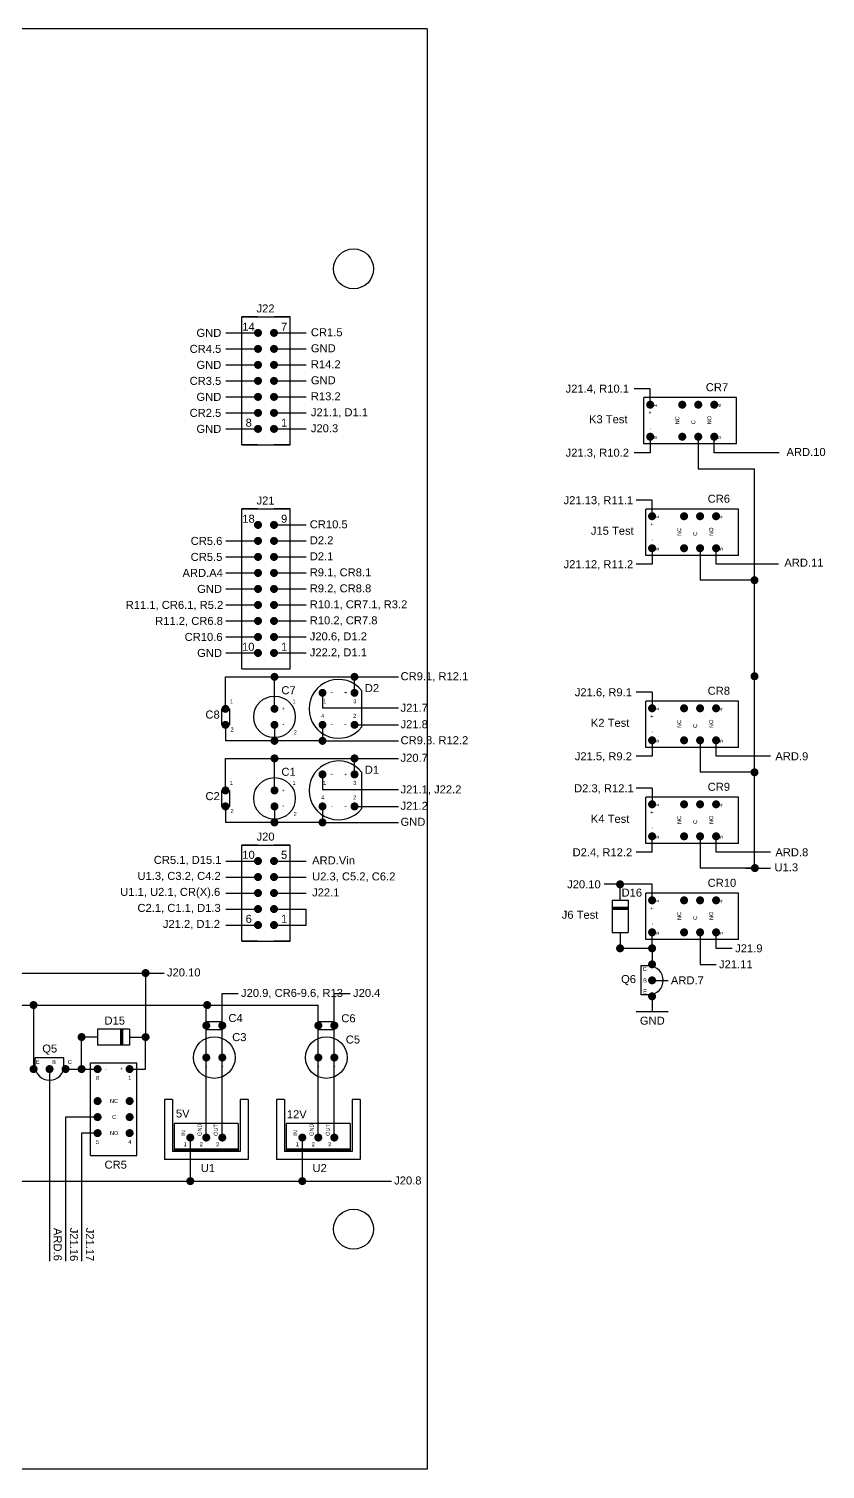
# Model space of a CAD drawing. Header units: inches. Extents: x -18.3 to 24, y 0 to 25.3.
# Drawn here: x -2.03 to 2.94, y 16.28 to 25.28 of the extents above; entities that cross this region are included whole.
import ezdxf

# ---------------------------------------------------------------- set-up
doc = ezdxf.new("R2010")
doc.units = ezdxf.units.IN
doc.header["$MEASUREMENT"] = 0
for name, color, linetype in [('Components', 2, 'Continuous'), ('PCB Outline', 4, 'Continuous'), ('Traces', 3, 'Continuous')]:
    doc.layers.add(name, color=color, linetype=linetype)
doc.styles.add('Notes', font='arial.ttf')
doc.styles.get("Standard").update_dxf_attribs({"font": 'arial.ttf'})

msp = doc.modelspace()

# ---------------------------------------------------------------- linework, layer by layer
for p, q in [((-0.6, 23.4778), (-0.7, 23.4778)), ((-0.8282, 21.0287), (-0.7782, 21.0287)), ((-0.8282, 20.9287), (-0.7782, 20.9287)), ((-0.8282, 20.519), (-0.7782, 20.519)), ((-0.8282, 20.419), (-0.7782, 20.419)), ((-0.9231, 19.0248), (-0.9231, 19.0748)), ((-0.8231, 19.0248), (-0.8231, 19.0748)), ((-0.2231, 19.0248), (-0.2231, 19.0748)), ((-0.1231, 19.0248), (-0.1231, 19.0748))]:
    msp.add_line(p, q)
at = {"const_width": 0.025}
for points in [[(-0.2094, 21.1287, 1), (-0.1844, 21.1287, 1)], [(-0.0094, 21.1287, 1), (0.0156, 21.1287, 1)], [(-0.8157, 21.0287, 1), (-0.7907, 21.0287, 1)], [(-0.5094, 21.0287, 1), (-0.4844, 21.0287, 1)], [(-0.8157, 20.9287, 1), (-0.7907, 20.9287, 1)], [(-0.5094, 20.9287, 1), (-0.4844, 20.9287, 1)], [(-0.2094, 20.9287, 1), (-0.1844, 20.9287, 1)], [(-0.0094, 20.9287, 1), (0.0156, 20.9287, 1)], [(-0.2094, 20.619, 1), (-0.1844, 20.619, 1)], [(-0.0094, 20.619, 1), (0.0156, 20.619, 1)], [(-0.8157, 20.519, 1), (-0.7907, 20.519, 1)], [(-0.5094, 20.519, 1), (-0.4844, 20.519, 1)], [(-0.8157, 20.419, 1), (-0.7907, 20.419, 1)], [(-0.5094, 20.419, 1), (-0.4844, 20.419, 1)], [(-0.2094, 20.419, 1), (-0.1844, 20.419, 1)], [(-0.0094, 20.419, 1), (0.0156, 20.419, 1)], [(-0.9231, 19.0373, 1), (-0.9231, 19.0623, 1)], [(-0.8231, 19.0373, 1), (-0.8231, 19.0623, 1)], [(-0.2231, 19.0373, 1), (-0.2231, 19.0623, 1)], [(-0.1231, 19.0373, 1), (-0.1231, 19.0623, 1)], [(-0.9231, 18.8623, 1), (-0.9231, 18.8373, 1)], [(-0.8231, 18.8623, 1), (-0.8231, 18.8373, 1)], [(-0.2231, 18.8623, 1), (-0.2231, 18.8373, 1)], [(-0.1231, 18.8623, 1), (-0.1231, 18.8373, 1)], [(-1.0106, 18.3498, 1), (-1.0356, 18.3498, 1)], [(-0.9106, 18.3498, 1), (-0.9356, 18.3498, 1)], [(-0.8106, 18.3498, 1), (-0.8356, 18.3498, 1)], [(-0.3106, 18.3498, 1), (-0.3356, 18.3498, 1)], [(-0.2106, 18.3498, 1), (-0.2356, 18.3498, 1)], [(-0.1106, 18.3498, 1), (-0.1356, 18.3498, 1)]]:
    msp.add_lwpolyline(points, format="xyb", close=True, dxfattribs=at)
at = {"layer": 'Components'}
for p, q in [((-0.7, 22.6778), (-0.7, 23.4778)), ((-0.7, 23.4778), (-0.4, 23.4778)), ((-0.4, 23.4778), (-0.5, 23.4778)), ((-0.4, 22.6778), (-0.4, 23.4778)), ((2.391, 22.974), (1.811, 22.974)), ((1.811, 22.684), (1.811, 22.974)), ((2.391, 22.684), (2.391, 22.974)), ((2.391, 22.684), (1.811, 22.684)), ((-0.6, 22.6778), (-0.7, 22.6778)), ((-0.7, 22.6778), (-0.4, 22.6778)), ((-0.4, 22.6778), (-0.5, 22.6778)), ((-0.6, 22.2778), (-0.7, 22.2778)), ((-0.7, 21.2778), (-0.7, 22.2778)), ((-0.7, 22.2778), (-0.4, 22.2778)), ((-0.4, 22.2778), (-0.5, 22.2778)), ((-0.4, 21.2778), (-0.4, 22.2778)), ((2.4025, 22.2772), (1.8225, 22.2772)), ((1.8225, 21.9872), (1.8225, 22.2772)), ((2.4025, 21.9872), (2.4025, 22.2772)), ((2.4025, 21.9872), (1.8225, 21.9872)), ((2.5025, 21.3872), (2.5025, 21.6772)), ((-0.7, 21.2778), (-0.4, 21.2778)), ((0.0491, 20.9168), (0.0491, 21.1407)), ((2.4025, 21.0772), (1.8225, 21.0772)), ((1.8225, 20.7872), (1.8225, 21.0772)), ((2.4025, 20.7872), (2.4025, 21.0772)), ((-0.8282, 21.0287), (-0.8282, 20.9287)), ((-0.7782, 21.0287), (-0.7782, 20.9287)), ((2.4025, 20.7872), (1.8225, 20.7872)), ((0.0491, 20.407), (0.0491, 20.631)), ((-0.8282, 20.519), (-0.8282, 20.419)), ((-0.7782, 20.519), (-0.7782, 20.419)), ((2.4025, 20.4772), (1.8225, 20.4772)), ((1.8225, 20.1872), (1.8225, 20.4772)), ((2.4025, 20.1872), (2.4025, 20.4772)), ((-0.6, 20.1778), (-0.7, 20.1778)), ((-0.7, 19.5778), (-0.7, 20.1778)), ((-0.7, 20.1778), (-0.4, 20.1778)), ((-0.4, 20.1778), (-0.5, 20.1778)), ((-0.4, 19.5778), (-0.4, 20.1778)), ((2.4025, 20.1872), (1.8225, 20.1872)), ((1.6625, 19.8322), (1.6625, 19.9322)), ((1.6125, 19.8322), (1.6125, 19.6322)), ((1.6125, 19.8322), (1.7125, 19.8322)), ((1.7125, 19.8322), (1.7125, 19.6322)), ((2.4025, 19.8772), (1.8225, 19.8772)), ((1.8225, 19.5872), (1.8225, 19.8772)), ((2.4025, 19.5872), (2.4025, 19.8772)), ((1.6125, 19.6322), (1.7125, 19.6322)), ((1.6625, 19.6322), (1.6625, 19.5322)), ((-0.6, 19.5778), (-0.7, 19.5778)), ((-0.7, 19.5778), (-0.4, 19.5778)), ((-0.4, 19.5778), (-0.5, 19.5778)), ((2.4025, 19.5872), (1.8225, 19.5872)), ((1.7925, 19.4222), (1.7925, 19.2422)), ((1.8425, 19.4222), (1.7925, 19.4222)), ((1.8425, 19.2422), (1.7925, 19.2422)), ((-1.4024, 19.0278), (-1.6024, 19.0278)), ((-1.6024, 19.0278), (-1.6024, 18.9278)), ((-1.4024, 19.0278), (-1.4024, 18.9278)), ((-0.9231, 19.0748), (-0.8231, 19.0748)), ((-0.9231, 19.0248), (-0.8231, 19.0248)), ((-0.2231, 19.0748), (-0.1231, 19.0748)), ((-0.2231, 19.0248), (-0.1231, 19.0248)), ((-1.6024, 18.9778), (-1.7024, 18.9778)), ((-1.4024, 18.9278), (-1.6024, 18.9278)), ((-1.4024, 18.9778), (-1.3024, 18.9778)), ((-1.8124, 18.8478), (-1.9924, 18.8478)), ((-1.9924, 18.7978), (-1.9924, 18.8478)), ((-1.8124, 18.7978), (-1.8124, 18.8478)), ((-1.6474, 18.2378), (-1.6474, 18.8178)), ((-1.6474, 18.8178), (-1.3574, 18.8178)), ((-1.3574, 18.2378), (-1.3574, 18.8178)), ((-1.1851, 18.5868), (-1.1851, 18.2118)), ((-1.1351, 18.5868), (-1.1851, 18.5868)), ((-1.1351, 18.5868), (-1.1351, 18.2618)), ((-0.7111, 18.5868), (-0.7111, 18.2618)), ((-0.6611, 18.5868), (-0.7111, 18.5868)), ((-0.6611, 18.5868), (-0.6611, 18.2118)), ((-0.4851, 18.5868), (-0.4851, 18.2118)), ((-0.4351, 18.5868), (-0.4851, 18.5868)), ((-0.4351, 18.5868), (-0.4351, 18.2618)), ((-0.0111, 18.5868), (-0.0111, 18.2618)), ((0.0389, 18.5868), (-0.0111, 18.5868)), ((0.0389, 18.5868), (0.0389, 18.2118)), ((-0.7231, 18.4378), (-1.1231, 18.4378)), ((-1.1231, 18.4378), (-1.1231, 18.2618)), ((-0.7231, 18.4378), (-0.7231, 18.2618)), ((-0.0231, 18.4378), (-0.4231, 18.4378)), ((-0.4231, 18.4378), (-0.4231, 18.2618)), ((-0.0231, 18.4378), (-0.0231, 18.2618)), ((-1.6474, 18.2378), (-1.3574, 18.2378)), ((-0.6611, 18.2118), (-1.1851, 18.2118)), ((-0.7111, 18.2618), (-1.1351, 18.2618)), ((-0.7231, 18.2618), (-1.1231, 18.2618)), ((0.0389, 18.2118), (-0.4851, 18.2118)), ((-0.0111, 18.2618), (-0.4351, 18.2618)), ((-0.0231, 18.2618), (-0.4231, 18.2618))]:
    msp.add_line(p, q, dxfattribs=at)
at = {"layer": 'Components', "const_width": 0.025}
for points in [[(-0.5875, 23.3778, 1), (-0.6125, 23.3778, 1)], [(-0.4875, 23.3778, 1), (-0.5125, 23.3778, 1)], [(-0.5875, 23.2778, 1), (-0.6125, 23.2778, 1)], [(-0.4875, 23.2778, 1), (-0.5125, 23.2778, 1)], [(-0.5875, 23.1778, 1), (-0.6125, 23.1778, 1)], [(-0.4875, 23.1778, 1), (-0.5125, 23.1778, 1)], [(-0.5875, 23.0778, 1), (-0.6125, 23.0778, 1)], [(-0.4875, 23.0778, 1), (-0.5125, 23.0778, 1)], [(-0.5875, 22.9778, 1), (-0.6125, 22.9778, 1)], [(-0.4875, 22.9778, 1), (-0.5125, 22.9778, 1)], [(1.851, 22.9165, 1), (1.851, 22.9415, 1)], [(2.051, 22.9165, 1), (2.051, 22.9415, 1)], [(2.151, 22.9165, 1), (2.151, 22.9415, 1)], [(2.251, 22.9165, 1), (2.251, 22.9415, 1)], [(-0.5875, 22.8778, 1), (-0.6125, 22.8778, 1)], [(-0.4875, 22.8778, 1), (-0.5125, 22.8778, 1)], [(-0.5875, 22.7778, 1), (-0.6125, 22.7778, 1)], [(-0.4875, 22.7778, 1), (-0.5125, 22.7778, 1)], [(1.851, 22.7165, 1), (1.851, 22.7415, 1)], [(2.051, 22.7165, 1), (2.051, 22.7415, 1)], [(2.151, 22.7165, 1), (2.151, 22.7415, 1)], [(2.251, 22.7165, 1), (2.251, 22.7415, 1)], [(1.8625, 22.2197, 1), (1.8625, 22.2447, 1)], [(2.0625, 22.2197, 1), (2.0625, 22.2447, 1)], [(2.1625, 22.2197, 1), (2.1625, 22.2447, 1)], [(2.2625, 22.2197, 1), (2.2625, 22.2447, 1)], [(-0.5875, 22.1778, 1), (-0.6125, 22.1778, 1)], [(-0.4875, 22.1778, 1), (-0.5125, 22.1778, 1)], [(-0.5875, 22.0778, 1), (-0.6125, 22.0778, 1)], [(-0.4875, 22.0778, 1), (-0.5125, 22.0778, 1)], [(1.8625, 22.0197, 1), (1.8625, 22.0447, 1)], [(2.0625, 22.0197, 1), (2.0625, 22.0447, 1)], [(2.1625, 22.0197, 1), (2.1625, 22.0447, 1)], [(2.2625, 22.0197, 1), (2.2625, 22.0447, 1)], [(-0.5875, 21.9778, 1), (-0.6125, 21.9778, 1)], [(-0.4875, 21.9778, 1), (-0.5125, 21.9778, 1)], [(-0.5875, 21.8778, 1), (-0.6125, 21.8778, 1)], [(-0.4875, 21.8778, 1), (-0.5125, 21.8778, 1)], [(-0.5875, 21.7778, 1), (-0.6125, 21.7778, 1)], [(-0.4875, 21.7778, 1), (-0.5125, 21.7778, 1)], [(-0.5875, 21.6778, 1), (-0.6125, 21.6778, 1)], [(-0.4875, 21.6778, 1), (-0.5125, 21.6778, 1)], [(-0.5875, 21.5778, 1), (-0.6125, 21.5778, 1)], [(-0.4875, 21.5778, 1), (-0.5125, 21.5778, 1)], [(-0.5875, 21.4778, 1), (-0.6125, 21.4778, 1)], [(-0.4875, 21.4778, 1), (-0.5125, 21.4778, 1)], [(-0.5875, 21.3778, 1), (-0.6125, 21.3778, 1)], [(-0.4875, 21.3778, 1), (-0.5125, 21.3778, 1)], [(1.8625, 21.0197, 1), (1.8625, 21.0447, 1)], [(2.0625, 21.0197, 1), (2.0625, 21.0447, 1)], [(2.1625, 21.0197, 1), (2.1625, 21.0447, 1)], [(2.2625, 21.0197, 1), (2.2625, 21.0447, 1)], [(1.8625, 20.8197, 1), (1.8625, 20.8447, 1)], [(2.0625, 20.8197, 1), (2.0625, 20.8447, 1)], [(2.1625, 20.8197, 1), (2.1625, 20.8447, 1)], [(2.2625, 20.8197, 1), (2.2625, 20.8447, 1)], [(1.8625, 20.4197, 1), (1.8625, 20.4447, 1)], [(2.0625, 20.4197, 1), (2.0625, 20.4447, 1)], [(2.1625, 20.4197, 1), (2.1625, 20.4447, 1)], [(2.2625, 20.4197, 1), (2.2625, 20.4447, 1)], [(1.8625, 20.2197, 1), (1.8625, 20.2447, 1)], [(2.0625, 20.2197, 1), (2.0625, 20.2447, 1)], [(2.1625, 20.2197, 1), (2.1625, 20.2447, 1)], [(2.2625, 20.2197, 1), (2.2625, 20.2447, 1)], [(-0.5875, 20.0778, 1), (-0.6125, 20.0778, 1)], [(-0.4875, 20.0778, 1), (-0.5125, 20.0778, 1)], [(-0.5875, 19.9778, 1), (-0.6125, 19.9778, 1)], [(-0.4875, 19.9778, 1), (-0.5125, 19.9778, 1)], [(-0.5875, 19.8778, 1), (-0.6125, 19.8778, 1)], [(-0.4875, 19.8778, 1), (-0.5125, 19.8778, 1)], [(1.65, 19.9322, 1), (1.675, 19.9322, 1)], [(-0.5875, 19.7778, 1), (-0.6125, 19.7778, 1)], [(-0.4875, 19.7778, 1), (-0.5125, 19.7778, 1)], [(1.8625, 19.8197, 1), (1.8625, 19.8447, 1)], [(2.0625, 19.8197, 1), (2.0625, 19.8447, 1)], [(2.1625, 19.8197, 1), (2.1625, 19.8447, 1)], [(2.2625, 19.8197, 1), (2.2625, 19.8447, 1)], [(-0.5875, 19.6778, 1), (-0.6125, 19.6778, 1)], [(-0.4875, 19.6778, 1), (-0.5125, 19.6778, 1)], [(1.8625, 19.6197, 1), (1.8625, 19.6447, 1)], [(2.0625, 19.6197, 1), (2.0625, 19.6447, 1)], [(2.1625, 19.6197, 1), (2.1625, 19.6447, 1)], [(2.2625, 19.6197, 1), (2.2625, 19.6447, 1)], [(1.65, 19.5322, 1), (1.675, 19.5322, 1)], [(1.8625, 19.4197, 1), (1.8625, 19.4447, 1)], [(1.8625, 19.3197, 1), (1.8625, 19.3447, 1)], [(1.8625, 19.2197, 1), (1.8625, 19.2447, 1)], [(-1.7024, 18.9903, 1), (-1.7024, 18.9653, 1)], [(-1.3024, 18.9903, 1), (-1.3024, 18.9653, 1)], [(-2.0149, 18.7778, 1), (-1.9899, 18.7778, 1)], [(-1.9149, 18.7778, 1), (-1.8899, 18.7778, 1)], [(-1.8149, 18.7778, 1), (-1.7899, 18.7778, 1)], [(-1.6149, 18.7778, 1), (-1.5899, 18.7778, 1)], [(-1.4149, 18.7778, 1), (-1.3899, 18.7778, 1)], [(-1.6149, 18.5778, 1), (-1.5899, 18.5778, 1)], [(-1.4149, 18.5778, 1), (-1.3899, 18.5778, 1)], [(-1.6149, 18.4778, 1), (-1.5899, 18.4778, 1)], [(-1.4149, 18.4778, 1), (-1.3899, 18.4778, 1)], [(-1.6149, 18.3778, 1), (-1.5899, 18.3778, 1)], [(-1.4149, 18.3778, 1), (-1.3899, 18.3778, 1)]]:
    msp.add_lwpolyline(points, format="xyb", close=True, dxfattribs=at)
at = {"layer": 'Components', "const_width": 0.02}
for points in [[(1.6125, 19.7822), (1.7125, 19.7822)], [(-1.4524, 19.0278), (-1.4524, 18.9278)], [(-0.7231, 18.2718), (-1.1231, 18.2718)], [(-0.0231, 18.2718), (-0.4231, 18.2718)]]:
    msp.add_lwpolyline(points, dxfattribs=at)
at = {"layer": 'Components'}
for centre in [(-0.4969, 20.9787), (-0.4969, 20.469), (-0.8731, 18.8498), (-0.1731, 18.8498)]:
    msp.add_circle(centre, 0.13, dxfattribs=at)
for centre, radius, start, end in [((-0.0969, 21.0287), 0.184, 37.48824, 322.51176), ((-0.0969, 20.519), 0.184, 37.48824, 322.51176), ((1.8425, 19.3322), 0.09, 270, 90), ((-1.9024, 18.7978), 0.09, 180, 0)]:
    msp.add_arc(centre, radius, start, end, dxfattribs=at)
at = {"layer": 'PCB Outline'}
for p, q in [((0.457, 25.2778), (-5.543, 25.2778)), ((0.457, 25.2778), (0.457, 16.2778)), ((0.457, 16.2778), (-2.843, 16.2778))]:
    msp.add_line(p, q, dxfattribs=at)
for centre in [(-0.003, 23.7778), (-0.003, 17.7778)]:
    msp.add_circle(centre, 0.125, dxfattribs=at)
at = {"layer": 'Traces'}
for p, q in [((-0.8, 23.3778), (-0.6, 23.3778)), ((-0.5, 23.3778), (-0.3, 23.3778)), ((-0.8, 23.2778), (-0.6, 23.2778)), ((-0.5, 23.2778), (-0.3, 23.2778)), ((-0.8, 23.1778), (-0.6, 23.1778)), ((-0.5, 23.1778), (-0.3, 23.1778)), ((-0.8, 23.0778), (-0.6, 23.0778)), ((-0.5, 23.0778), (-0.3, 23.0778)), ((-0.8, 22.9778), (-0.6, 22.9778)), ((-0.5, 22.9778), (-0.3, 22.9778)), ((1.851, 23.029), (1.751, 23.029)), ((1.851, 23.029), (1.751, 23.029)), ((1.851, 22.929), (1.851, 23.029)), ((-0.8, 22.8778), (-0.6, 22.8778)), ((-0.5, 22.8778), (-0.3, 22.8778)), ((-0.8, 22.7778), (-0.6, 22.7778)), ((-0.5, 22.7778), (-0.3, 22.7778)), ((1.851, 22.729), (1.851, 22.629)), ((2.151, 22.729), (2.151, 22.529)), ((2.251, 22.629), (2.251, 22.729)), ((1.851, 22.629), (1.751, 22.629)), ((2.6567, 22.629), (2.251, 22.629)), ((2.151, 22.529), (2.5033, 22.529)), ((2.5025, 20.0322), (2.5033, 22.529)), ((1.8625, 22.3322), (1.7625, 22.3322)), ((1.8625, 22.2322), (1.8625, 22.3322)), ((-0.5, 22.1778), (-0.3, 22.1778)), ((-0.8, 22.0778), (-0.6, 22.0778)), ((-0.5, 22.0778), (-0.3, 22.0778)), ((-0.8, 21.9778), (-0.6, 21.9778)), ((-0.5, 21.9778), (-0.3, 21.9778)), ((1.8625, 22.0322), (1.8625, 21.9322)), ((2.1625, 22.0322), (2.1625, 21.8322)), ((2.2625, 21.9322), (2.2625, 22.0322)), ((-0.8, 21.8778), (-0.6, 21.8778)), ((-0.5, 21.8778), (-0.3, 21.8778)), ((1.8625, 21.9322), (1.7625, 21.9322)), ((2.6518, 21.9322), (2.2625, 21.9322)), ((2.5025, 21.8322), (2.1625, 21.8322)), ((-0.8, 21.7778), (-0.6, 21.7778)), ((-0.5, 21.7778), (-0.3, 21.7778)), ((-0.8, 21.6778), (-0.6, 21.6778)), ((-0.5, 21.6778), (-0.3, 21.6778)), ((-0.8, 21.5778), (-0.6, 21.5778)), ((-0.5, 21.5778), (-0.3, 21.5778)), ((-0.8, 21.4778), (-0.6, 21.4778)), ((-0.5, 21.4778), (-0.3, 21.4778)), ((-0.8, 21.3778), (-0.6, 21.3778)), ((-0.5, 21.3778), (-0.3, 21.3778)), ((-0.8032, 21.0287), (-0.8032, 21.2287)), ((-0.8032, 21.2287), (0.0031, 21.2287)), ((-0.4969, 21.0287), (-0.4969, 21.2287)), ((0.0031, 21.1287), (0.0031, 21.2287)), ((0.0031, 21.2287), (0.2773, 21.2287)), ((-0.1969, 21.1412), (-0.1969, 21.035)), ((1.8625, 21.1322), (1.7625, 21.1322)), ((1.8625, 21.1322), (1.8625, 21.0322)), ((-0.1969, 21.035), (0.2773, 21.035)), ((-0.8032, 20.9287), (-0.8032, 20.8287)), ((-0.4969, 20.9287), (-0.4969, 20.8287)), ((-0.1969, 20.9287), (-0.1969, 20.8287)), ((0.0031, 20.9287), (0.2773, 20.9287)), ((-0.1969, 20.8287), (-0.8032, 20.8287)), ((-0.1969, 20.8287), (0.2773, 20.8287)), ((-0.1969, 20.8287), (0.2773, 20.8287)), ((1.8625, 20.8322), (1.8625, 20.7322)), ((2.1625, 20.8322), (2.1625, 20.6322)), ((2.2625, 20.7322), (2.2625, 20.8322)), ((-0.8032, 20.519), (-0.8032, 20.719)), ((-0.8032, 20.719), (0.0031, 20.719)), ((-0.4969, 20.519), (-0.4969, 20.719)), ((0.0031, 20.619), (0.0031, 20.719)), ((0.0031, 20.719), (0.2773, 20.719)), ((1.8625, 20.7322), (1.7625, 20.7322)), ((2.6025, 20.7322), (2.2625, 20.7322)), ((-0.1969, 20.6315), (-0.1969, 20.5252)), ((2.5025, 20.6322), (2.1625, 20.6322)), ((-0.1969, 20.5252), (0.2773, 20.5252)), ((1.8625, 20.5322), (1.7625, 20.5322)), ((1.8625, 20.5322), (1.8625, 20.4322)), ((-0.8032, 20.419), (-0.8032, 20.319)), ((-0.4969, 20.419), (-0.4969, 20.319)), ((-0.1969, 20.419), (-0.1969, 20.319)), ((0.0031, 20.419), (0.2773, 20.419)), ((-0.1969, 20.319), (-0.8032, 20.319)), ((-0.1969, 20.319), (0.2773, 20.319)), ((-0.1969, 20.319), (0.2773, 20.319)), ((1.8625, 20.1322), (1.8625, 20.2322)), ((2.1625, 20.2322), (2.1625, 20.0322)), ((2.2625, 20.1322), (2.2625, 20.2322)), ((-0.8, 20.0778), (-0.6, 20.0778)), ((-0.5, 20.0778), (-0.3, 20.0778)), ((1.8625, 20.1322), (1.7625, 20.1322)), ((2.6025, 20.1322), (2.2625, 20.1322)), ((2.5025, 20.0322), (2.1625, 20.0322)), ((2.4486, 20.0329), (2.6028, 20.0329)), ((-0.8, 19.9778), (-0.6, 19.9778)), ((-0.5, 19.9778), (-0.3, 19.9778)), ((1.8625, 19.9322), (1.5625, 19.9322)), ((1.8625, 19.9322), (1.6625, 19.9322)), ((1.8625, 19.8322), (1.8625, 19.9322)), ((-0.8, 19.8778), (-0.6, 19.8778)), ((-0.5, 19.8778), (-0.3, 19.8778)), ((-0.8, 19.7778), (-0.6, 19.7778)), ((-0.5, 19.7778), (-0.3, 19.7778)), ((-0.3, 19.6778), (-0.3, 19.7778)), ((-0.8, 19.6778), (-0.6, 19.6778)), ((-0.5, 19.6778), (-0.3, 19.6778)), ((1.8625, 19.5322), (1.8625, 19.6322)), ((2.1625, 19.6322), (2.1625, 19.4322)), ((2.2625, 19.5322), (2.2625, 19.6322)), ((1.8625, 19.5322), (1.6625, 19.5322)), ((1.8625, 19.5322), (1.6625, 19.5322)), ((1.8625, 19.5322), (1.8625, 19.4322)), ((2.3625, 19.5322), (2.2625, 19.5322)), ((-4.5024, 19.3778), (-1.3024, 19.3778)), ((-1.3024, 19.3778), (-1.3024, 18.9778)), ((-1.3024, 19.3778), (-1.1861, 19.3778)), ((2.1625, 19.4322), (2.2625, 19.4322)), ((1.8625, 19.3322), (1.9625, 19.3322)), ((-5.4024, 19.1778), (-2.0024, 19.1778)), ((-2.0024, 19.1778), (-2.0024, 18.7778)), ((-2.0024, 19.1778), (-0.2231, 19.1778)), ((-0.9231, 18.3498), (-0.9231, 19.1778)), ((-0.8231, 19.0498), (-0.8231, 19.2498)), ((-0.8231, 19.2498), (-0.7231, 19.2498)), ((-0.2231, 18.3498), (-0.2231, 19.1778)), ((-0.1231, 19.0498), (-0.1231, 19.2498)), ((-0.1231, 19.2498), (-0.0231, 19.2498)), ((1.8625, 19.2322), (1.8625, 19.1374)), ((1.7625, 19.1374), (1.9625, 19.1374)), ((-0.8231, 18.3498), (-0.8231, 19.0498)), ((-0.1231, 18.3498), (-0.1231, 19.0498)), ((-1.7024, 18.7778), (-1.7024, 18.9778)), ((-1.3024, 18.7778), (-1.3024, 18.9778)), ((-1.9024, 18.7778), (-1.9024, 17.5778)), ((-1.8024, 18.7778), (-1.6024, 18.7778)), ((-1.4024, 18.7778), (-1.3024, 18.7778)), ((-1.6024, 18.4778), (-1.8024, 18.4778)), ((-1.8024, 18.4778), (-1.8024, 17.5778)), ((-1.6024, 18.3778), (-1.7024, 18.3778)), ((-1.7024, 18.3778), (-1.7024, 17.5778)), ((-1.0231, 18.3623), (-1.0231, 18.0778)), ((-0.3231, 18.3623), (-0.3231, 18.0778)), ((-5.0024, 18.0778), (0.2337, 18.0778))]:
    msp.add_line(p, q, dxfattribs=at)
at = {"layer": 'Traces', "const_width": 0.025}
for points in [[(2.49, 21.8322, 1), (2.515, 21.8322, 1)], [(-0.5094, 21.2287, 1), (-0.4844, 21.2287, 1)], [(-0.0094, 21.2287, 1), (0.0156, 21.2287, 1)], [(2.49, 21.2322, 1), (2.515, 21.2322, 1)], [(-0.5094, 20.8287, 1), (-0.4844, 20.8287, 1)], [(-0.2094, 20.8287, 1), (-0.1844, 20.8287, 1)], [(-0.5094, 20.719, 1), (-0.4844, 20.719, 1)], [(-0.0094, 20.719, 1), (0.0156, 20.719, 1)], [(2.49, 20.6322, 1), (2.515, 20.6322, 1)], [(-0.5094, 20.319, 1), (-0.4844, 20.319, 1)], [(-0.2094, 20.319, 1), (-0.1844, 20.319, 1)], [(2.4924, 20.0337, 1), (2.5174, 20.0337, 1)], [(1.8625, 19.5197, 1), (1.8625, 19.5447, 1)], [(-1.3149, 19.3778, 1), (-1.2899, 19.3778, 1)], [(-2.0149, 19.1778, 1), (-1.9899, 19.1778, 1)], [(-0.9298, 19.1778, 1), (-0.9048, 19.1778, 1)], [(-1.7149, 18.7778, 1), (-1.6899, 18.7778, 1)], [(-1.0356, 18.0778, 1), (-1.0106, 18.0778, 1)], [(-0.3356, 18.0778, 1), (-0.3106, 18.0778, 1)]]:
    msp.add_lwpolyline(points, format="xyb", close=True, dxfattribs=at)

# ---------------------------------------------------------------- texts
at = {"style": 'Notes'}
for s, height, p in [('J22', 0.05, (-0.6091, 23.5054)), ('14', 0.05, (-0.6981, 23.3917)), ('7', 0.05, (-0.4561, 23.3917)), ('CR7', 0.05, (2.1982, 23.0134)), ('K3 Test', 0.05, (1.4684, 22.8133)), ('8', 0.05, (-0.6774, 22.7917)), ('1', 0.05, (-0.4561, 22.7917)), ('J21', 0.05, (-0.6091, 22.3054)), ('CR6', 0.05, (2.2098, 22.3166)), ('18', 0.05, (-0.6981, 22.1917)), ('9', 0.05, (-0.4561, 22.1917)), ('J15 Test', 0.05, (1.4799, 22.1165)), ('10', 0.05, (-0.6998, 21.3917)), ('1', 0.05, (-0.4561, 21.3917)), ('C7', 0.05, (-0.4538, 21.12)), ('D2', 0.05, (0.0675, 21.133)), ('CR8', 0.05, (2.2098, 21.1166)), ('C8', 0.05, (-0.9283, 20.9681)), ('+', 0.025, (-0.4514, 21.0169)), ('-', 0.025, (-0.4468, 20.922)), ('K2 Test', 0.05, (1.4799, 20.9165)), ('C1', 0.05, (-0.4538, 20.6102)), ('D1', 0.05, (0.0675, 20.6232)), ('+', 0.025, (-0.4514, 20.5071)), ('CR9', 0.05, (2.2098, 20.5166)), ('C2', 0.05, (-0.9283, 20.4583)), ('-', 0.025, (-0.4468, 20.4122)), ('K4 Test', 0.05, (1.4799, 20.3165)), ('J20', 0.05, (-0.6091, 20.2054)), ('10', 0.05, (-0.6981, 20.0917)), ('5', 0.05, (-0.4561, 20.0917)), ('D16', 0.05, (1.6718, 19.8555)), ('CR10', 0.05, (2.2098, 19.9166)), ('6', 0.05, (-0.6774, 19.6917)), ('1', 0.05, (-0.4561, 19.6917)), ('J6 Test', 0.05, (1.298, 19.7171)), ('Q6', 0.05, (1.6689, 19.3155)), ('D15', 0.05, (-1.559, 19.0558)), ('C4', 0.05, (-0.7849, 19.0718)), ('C6', 0.05, (-0.0795, 19.0703)), ('GND', 0.05, (1.7863, 19.0553)), ('C3', 0.05, (-0.7613, 18.9524)), ('Q5', 0.05, (-1.9481, 18.881)), ('C5', 0.05, (-0.0515, 18.9376)), ('5V', 0.05, (-1.113, 18.4751)), ('12V', 0.05, (-0.42, 18.4706)), ('CR5', 0.05, (-1.559, 18.1556)), ('U1', 0.05, (-0.958, 18.1344)), ('U2', 0.05, (-0.2594, 18.1344))]:
    msp.add_text(s, height=height, dxfattribs=at).set_placement(p)
for s, p in [('~', (-0.1497, 21.1182)), ('+', (-0.062, 21.1175)), ('-', (-0.1456, 20.9204)), ('~', (-0.064, 20.9179)), ('~', (-0.1497, 20.6085)), ('+', (-0.062, 20.6077)), ('-', (-0.1456, 20.4106)), ('~', (-0.064, 20.4082))]:
    msp.add_text(s, height=0.025).set_placement(p)
for s, p in [('-', (-0.9299, 18.7996)), ('+', (-0.835, 18.8042)), ('-', (-0.2299, 18.7996)), ('+', (-0.135, 18.8042))]:
    msp.add_text(s, height=0.025, rotation=270, dxfattribs=at).set_placement(p)
for s, p in [('IN', (-1.0536, 18.3614)), ('GND', (-0.953, 18.3601)), ('OUT', (-0.8511, 18.3601)), ('IN', (-0.3536, 18.3614)), ('GND', (-0.253, 18.3601)), ('OUT', (-0.1511, 18.3601))]:
    msp.add_text(s, height=0.025, rotation=90).set_placement(p)
at = {"layer": 'Components', "style": 'Notes'}
for s, p in [('+', (1.8616, 22.8686)), ('1', (1.8939, 22.9143)), ('4', (2.2939, 22.9143)), ('-', (1.8607, 22.7742)), ('NC', (2.0328, 22.8062)), ('C', (2.1326, 22.8065)), ('NO', (2.2327, 22.8062)), ('8', (1.8939, 22.7143)), ('5', (2.2939, 22.7143)), ('1', (1.9054, 22.2175)), ('4', (2.3054, 22.2175)), ('+', (1.8732, 22.1718)), ('NC', (2.0443, 22.1094)), ('NO', (2.2442, 22.1094)), ('-', (1.8723, 22.0774)), ('C', (2.1441, 22.1097)), ('8', (1.9054, 22.0175)), ('5', (2.3054, 22.0175)), ('+', (1.8732, 20.9718)), ('1', (1.9054, 21.0175)), ('4', (2.3054, 21.0175)), ('-', (1.8723, 20.8774)), ('NC', (2.0443, 20.9094)), ('C', (2.1441, 20.9097)), ('NO', (2.2442, 20.9094)), ('8', (1.9054, 20.8175)), ('5', (2.3054, 20.8175)), ('1', (1.9054, 20.4175)), ('4', (2.3054, 20.4175)), ('+', (1.8732, 20.3718)), ('NC', (2.0443, 20.3094)), ('NO', (2.2442, 20.3094)), ('-', (1.8723, 20.2774)), ('C', (2.1441, 20.3097)), ('8', (1.9054, 20.2175)), ('5', (2.3054, 20.2175)), ('1', (1.9054, 19.8175)), ('4', (2.3054, 19.8175)), ('+', (1.8732, 19.7718)), ('NC', (2.0443, 19.7094)), ('C', (2.1441, 19.7097)), ('NO', (2.2442, 19.7094)), ('-', (1.8723, 19.6774)), ('8', (1.9054, 19.6175)), ('5', (2.3054, 19.6175))]:
    msp.add_text(s, height=0.025, rotation=90, dxfattribs=at).set_placement(p)
for s, p in [('1', (-0.776, 21.0635)), ('1', (-0.3846, 21.0635)), ('1', (-0.1924, 21.0635)), ('3', (-0.0052, 21.0635)), ('4', (-0.2047, 20.9725)), ('2', (-0.0052, 20.9725)), ('2', (-0.7716, 20.8871)), ('2', (-0.3772, 20.8689)), ('1', (-0.776, 20.5538)), ('1', (-0.3846, 20.5538)), ('1', (-0.1924, 20.5538)), ('3', (-0.0052, 20.5538)), ('4', (-0.2047, 20.4628)), ('2', (-0.0052, 20.4628)), ('2', (-0.7716, 20.3773)), ('2', (-0.3772, 20.3592)), ('8', (-1.613, 18.7094)), ('-', (-1.5572, 18.768)), ('+', (-1.4628, 18.7671)), ('1', (-1.411, 18.7094)), ('NC', (-1.5252, 18.566)), ('C', (-1.5115, 18.4662)), ('NO', (-1.5252, 18.3661)), ('5', (-1.613, 18.3093)), ('4', (-1.411, 18.3093)), ('1', (-1.0645, 18.2958)), ('2', (-0.9644, 18.2958)), ('3', (-0.8632, 18.2958)), ('1', (-0.3645, 18.2958)), ('2', (-0.2644, 18.2958)), ('3', (-0.1632, 18.2958))]:
    msp.add_text(s, height=0.025, dxfattribs=at).set_placement(p)
at = {"layer": 'Components'}
for s, p in [('C', (1.8043, 19.3915)), ('B', (1.8066, 19.3189)), ('E', (1.8067, 19.2506)), ('E', (-1.9875, 18.8102)), ('B', (-1.8863, 18.8092)), ('C', (-1.7884, 18.8102))]:
    msp.add_text(s, height=0.025, dxfattribs=at).set_placement(p)
at = {"layer": 'Traces', "color": 1}
for s, p in [('GND', (-0.9846, 23.353)), ('CR1.5', (-0.2696, 23.3567)), ('CR4.5', (-1.0274, 23.253)), ('GND', (-0.2696, 23.2567)), ('GND', (-0.9846, 23.153)), ('R14.2', (-0.2696, 23.1567)), ('CR3.5', (-1.0274, 23.053)), ('GND', (-0.2696, 23.0567)), ('J21.4, R10.1', (1.3222, 23.0042)), ('GND', (-0.9846, 22.953)), ('R13.2', (-0.2696, 22.9567)), ('CR2.5', (-1.0274, 22.853)), ('J21.1, D1.1', (-0.2696, 22.8567)), ('GND', (-0.9846, 22.753)), ('J20.3', (-0.2696, 22.7567)), ('J21.3, R10.2', (1.3222, 22.6042)), ('ARD.10', (2.7024, 22.6086)), ('J21.13, R11.1', (1.3095, 22.3074)), ('CR10.5', (-0.2765, 22.1567)), ('CR5.6', (-1.0206, 22.053)), ('D2.2', (-0.2765, 22.0567)), ('CR5.5', (-1.0207, 21.953)), ('D2.1', (-0.2765, 21.9567)), ('ARD.11', (2.6891, 21.9169)), ('ARD.A4', (-1.0717, 21.853)), ('R9.1, CR8.1', (-0.2765, 21.8567)), ('J21.12, R11.2', (1.3095, 21.9074)), ('GND', (-0.9801, 21.753)), ('R9.2, CR8.8', (-0.2765, 21.7567)), ('R11.1, CR6.1, R5.2', (-1.4265, 21.653)), ('R10.1, CR7.1, R3.2', (-0.2765, 21.6567)), ('R11.2, CR6.8', (-1.2424, 21.553)), ('R10.2, CR7.8', (-0.2765, 21.5567)), ('CR10.6', (-1.0584, 21.453)), ('J20.6, D1.2', (-0.2765, 21.4567)), ('GND', (-0.9801, 21.353)), ('J22.2, D1.1', (-0.2765, 21.3567)), ('CR9.1, R12.1', (0.2907, 21.2076)), ('J21.6, R9.1', (1.3795, 21.1074)), ('J21.7', (0.2907, 21.0103)), ('J21.8', (0.2907, 20.9076)), ('CR9.8. R12.2', (0.2907, 20.8076)), ('J20.7', (0.2907, 20.6979)), ('J21.5, R9.2', (1.3795, 20.7074)), ('ARD.9', (2.6329, 20.7074)), ('J21.1, J22.2', (0.2907, 20.5005)), ('D2.3, R12.1', (1.3752, 20.5074)), ('J21.2', (0.2907, 20.3979)), ('GND', (0.2907, 20.2979)), ('CR5.1, D15.1', (-1.2512, 20.0598)), ('ARD.Vin', (-0.2618, 20.0567)), ('D2.4, R12.2', (1.3656, 20.1074)), ('ARD.8', (2.6329, 20.1074)), ('U1.3, C3.2, C4.2', (-1.3531, 19.9598)), ('U2.3, C5.2, C6.2', (-0.2618, 19.9567)), ('U1.3', (2.6274, 20.0133)), ('U1.1, U2.1, CR(X).6', (-1.461, 19.8598)), ('J22.1', (-0.2618, 19.8567)), ('J20.10', (1.3317, 19.9074)), ('C2.1, C1.1, D1.3', (-1.3531, 19.7598)), ('J21.2, D1.2', (-1.1944, 19.6598)), ('J21.9', (2.3817, 19.5074)), ('J21.11', (2.2808, 19.4074)), ('J20.10', (-1.1689, 19.3567)), ('ARD.7', (1.98, 19.3074)), ('J20.9, CR6-9.6, R13', (-0.7059, 19.2286)), ('J20.4', (-0.0059, 19.2286)), ('J20.8', (0.2509, 18.0567))]:
    msp.add_text(s, height=0.05, dxfattribs=at).set_placement(p)
for s, p in [('ARD.6', (-1.8766, 17.7851)), ('J21.16', (-1.775, 17.7864)), ('J21.17', (-1.675, 17.7864))]:
    msp.add_text(s, height=0.05, rotation=270, dxfattribs=at).set_placement(p)

doc.saveas('drawing.dxf')
